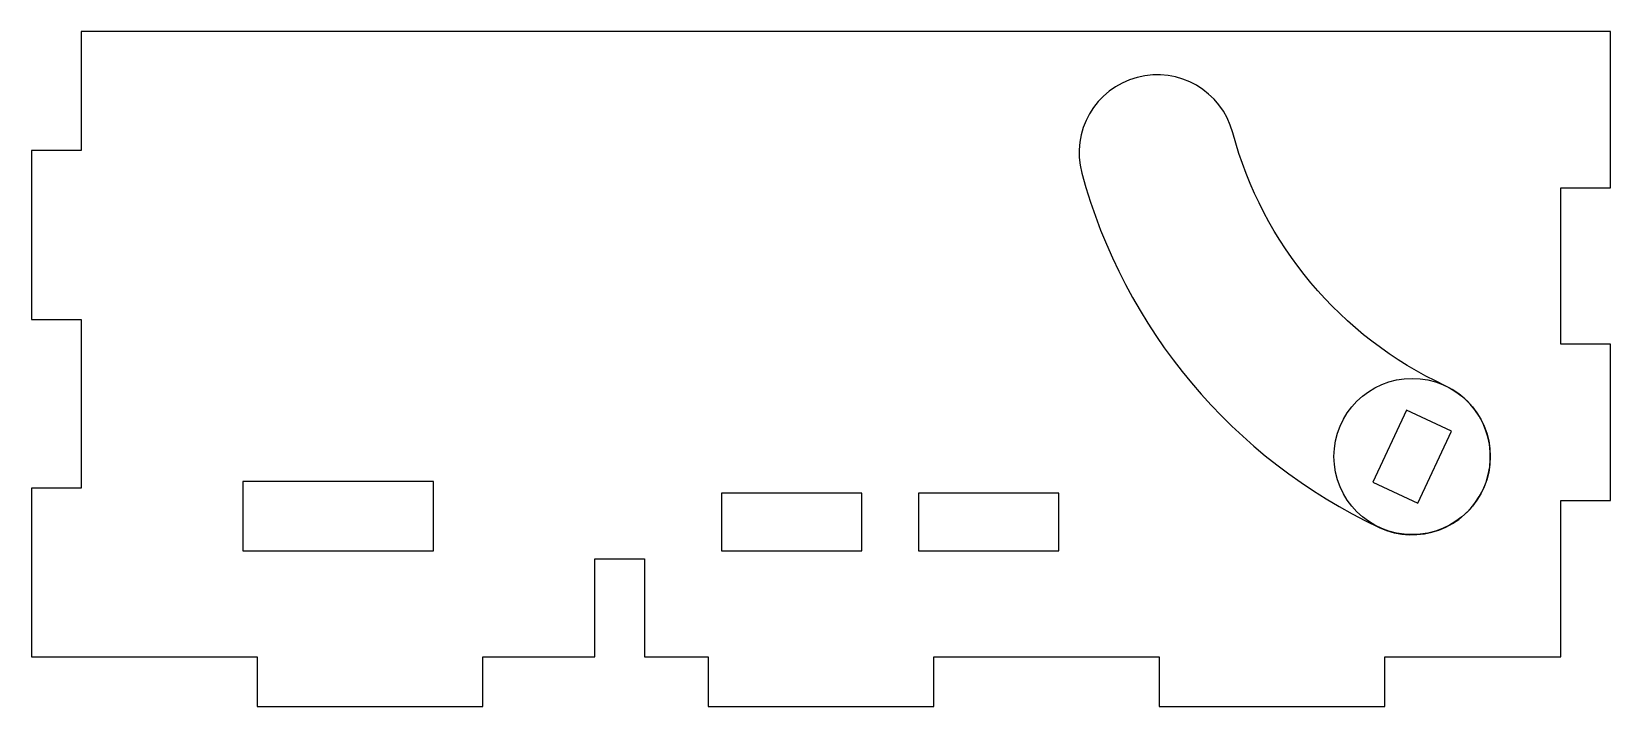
# Model space of a CAD drawing. Header units: millimetres. Extents: x -81 to 20, y -34 to 9.
import ezdxf

# ---------------------------------------------------------------- set-up
doc = ezdxf.new("R2010")
doc.units = ezdxf.units.MM
doc.layers.get('0').update_dxf_attribs({"linetype": 'CONTINUOUS'})

msp = doc.modelspace()

# ---------------------------------------------------------------- linework, layer by layer
for p, q in [((20, 8.83), (-77.78, 8.83)), ((-77.78, 8.83), (-77.78, 1.21)), ((20, -1.17), (20, 8.83)), ((-77.78, 1.21), (-80.96, 1.21)), ((-80.96, 1.21), (-80.96, -9.59)), ((16.83, -11.17), (16.83, -1.17)), ((16.83, -1.17), (20, -1.17)), ((-80.96, -9.59), (-77.78, -9.59)), ((-77.78, -9.59), (-77.78, -20.38)), ((20, -11.17), (16.83, -11.17)), ((20, -21.17), (20, -11.17)), ((-77.78, -20.38), (-80.96, -20.38)), ((-80.96, -20.38), (-80.96, -31.17)), ((16.83, -31.17), (16.83, -21.17)), ((16.83, -21.17), (20, -21.17)), ((-44.94, -31.17), (-44.94, -24.9)), ((-44.94, -24.9), (-41.77, -24.9)), ((-41.77, -24.9), (-41.77, -31.17)), ((-80.96, -31.17), (-66.54, -31.17)), ((-66.54, -31.17), (-66.54, -34.35)), ((-52.11, -34.35), (-52.11, -31.17)), ((-52.11, -31.17), (-44.94, -31.17)), ((-41.77, -31.17), (-37.69, -31.17)), ((-37.69, -31.17), (-37.69, -34.35)), ((-23.27, -34.35), (-23.27, -31.17)), ((-23.27, -31.17), (-8.85, -31.17)), ((-8.85, -31.17), (-8.85, -34.35)), ((5.58, -34.35), (5.58, -31.17)), ((5.58, -31.17), (16.83, -31.17)), ((-66.54, -34.35), (-52.11, -34.35)), ((-37.69, -34.35), (-23.27, -34.35)), ((-8.85, -34.35), (5.58, -34.35))]:
    msp.add_line(p, q)
msp.add_lwpolyline([(9.43, -13.83, -0.221695), (-4.15, 2.35, 1), (-13.81, -0.23, 0.219598), (5.21, -22.9, 1)], format="xyb", close=True)
for points in [[(9.84, -16.73), (6.96, -15.39), (4.81, -20), (7.68, -21.34)], [(-67.46, -19.95), (-67.46, -24.4), (-55.26, -24.4), (-55.26, -19.95)], [(-27.87, -20.71), (-36.85, -20.71), (-36.85, -24.4), (-27.87, -24.4)], [(-24.25, -24.4), (-15.27, -24.4), (-15.27, -20.71), (-24.25, -20.71)]]:
    msp.add_lwpolyline(points, close=True)
msp.add_circle((7.32, -18.36), 5)

doc.saveas('drawing.dxf')
